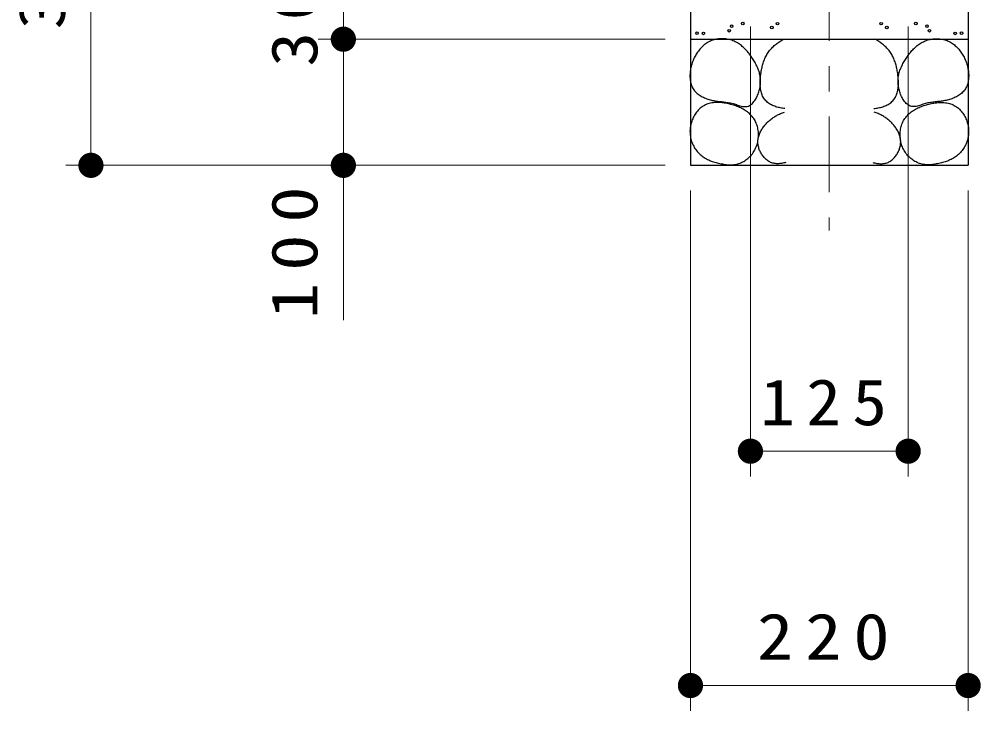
# Model space of a CAD drawing. Units: millimetres on the paper, scale 1:20. Extents: x -365 to 0, y -5 to 257.
# Drawn here: x -190.14 to -152.05, y 53.53 to 80.95 of the extents above; entities that cross this region are included whole.
import ezdxf

# ---------------------------------------------------------------- set-up
doc = ezdxf.new("R2010")
doc.units = ezdxf.units.MM
doc.linetypes.add('USER2', pattern=[6, 3, -1, 1, -1])
doc.layers.add('LY_1', color=7, linetype='Continuous', lineweight=25)
doc.styles.add('ＭＳ ゴシック', font='')
doc.styles.get('ＭＳ ゴシック').set_extended_font_data('MS Gothic')

# ---------------------------------------------------------------- blocks, each defined once
blk = doc.blocks.new('filled_dot')
at = {"color": 0, "linetype": 'Continuous', "lineweight": -2, "const_width": 1.25}
blk.add_lwpolyline([(-0.625, 0, 1), (0.625, 0, 1)], format="xyb", close=True, dxfattribs=at)

msp = doc.modelspace()

# ---------------------------------------------------------------- linework, layer by layer
at = {"layer": 'LY_1', "linetype": 'USER2', "lineweight": 13}
msp.add_line((-158.051, 113.087), (-158.051, 72.566), dxfattribs=at)
at = {"layer": 'LY_1', "lineweight": 13}
for p, q in [((-187.301, 75.156), (-187.301, 91.656)), ((-177.301, 80.156), (-177.301, 81.656)), ((-161.176, 80.656), (-161.176, 62.823)), ((-154.926, 80.656), (-154.926, 62.823)), ((-164.551, 80.156), (-178.301, 80.156)), ((-177.301, 69.014), (-177.301, 80.156)), ((-164.551, 75.156), (-188.301, 75.156)), ((-163.551, 74.156), (-163.551, 53.533)), ((-152.551, 74.156), (-152.551, 53.533)), ((-154.926, 63.823), (-161.176, 63.823)), ((-152.551, 54.533), (-163.551, 54.533))]:
    msp.add_line(p, q, dxfattribs=at)
at = {"layer": 'LY_1'}
for p, q in [((-163.551, 81.656), (-163.551, 75.156)), ((-152.551, 81.656), (-152.551, 75.156)), ((-163.551, 80.156), (-152.551, 80.156)), ((-163.551, 80.156), (-152.551, 80.156)), ((-163.551, 75.156), (-152.551, 75.156))]:
    msp.add_line(p, q, dxfattribs=at)
for centre in [(-161.48, 80.778), (-160.103, 80.773), (-155.999, 80.773), (-154.622, 80.778), (-163.291, 80.393), (-163.038, 80.385), (-162.017, 80.49), (-161.92, 80.674), (-160.329, 80.621), (-155.774, 80.621), (-154.182, 80.674), (-154.085, 80.49), (-153.064, 80.385), (-152.811, 80.393)]:
    msp.add_circle(centre, 0.05, dxfattribs=at)
for points, knots in [([(-162.389, 77.686), (-162.453, 77.693), (-162.517, 77.7), (-162.58, 77.711), (-162.643, 77.722), (-162.707, 77.736), (-162.768, 77.753), (-162.83, 77.771), (-162.892, 77.79), (-162.951, 77.815), (-163.011, 77.839), (-163.07, 77.866), (-163.125, 77.898), (-163.181, 77.93), (-163.235, 77.966), (-163.283, 78.008), (-163.332, 78.049), (-163.378, 78.097), (-163.415, 78.148), (-163.452, 78.2), (-163.482, 78.259), (-163.506, 78.318), (-163.53, 78.377), (-163.545, 78.441), (-163.556, 78.504), (-163.567, 78.567), (-163.572, 78.632), (-163.572, 78.696), (-163.573, 78.76), (-163.568, 78.825), (-163.56, 78.888), (-163.552, 78.952), (-163.539, 79.016), (-163.524, 79.078), (-163.508, 79.14), (-163.489, 79.202), (-163.467, 79.262), (-163.445, 79.322), (-163.419, 79.382), (-163.39, 79.439), (-163.361, 79.496), (-163.329, 79.553), (-163.294, 79.606), (-163.259, 79.66), (-163.22, 79.712), (-163.178, 79.76), (-163.136, 79.809), (-163.091, 79.855), (-163.042, 79.897), (-162.994, 79.939), (-162.942, 79.978), (-162.887, 80.012), (-162.833, 80.046), (-162.775, 80.075), (-162.715, 80.099), (-162.656, 80.123), (-162.593, 80.141), (-162.531, 80.154), (-162.468, 80.166), (-162.403, 80.173), (-162.339, 80.175), (-162.275, 80.178), (-162.21, 80.174), (-162.146, 80.166), (-162.083, 80.158), (-162.019, 80.145), (-161.958, 80.126), (-161.896, 80.108), (-161.836, 80.084), (-161.778, 80.056), (-161.721, 80.028), (-161.665, 79.995), (-161.612, 79.958), (-161.559, 79.922), (-161.509, 79.881), (-161.461, 79.838), (-161.413, 79.796), (-161.368, 79.749), (-161.325, 79.702), (-161.282, 79.654), (-161.241, 79.604), (-161.202, 79.553), (-161.164, 79.502), (-161.127, 79.449), (-161.092, 79.395), (-161.057, 79.341), (-161.024, 79.286), (-160.993, 79.229), (-160.961, 79.173), (-160.931, 79.116), (-160.905, 79.057), (-160.879, 78.999), (-160.855, 78.939), (-160.836, 78.877), (-160.817, 78.816), (-160.801, 78.753), (-160.791, 78.69), (-160.781, 78.627), (-160.776, 78.562), (-160.775, 78.498), (-160.775, 78.434), (-160.78, 78.369), (-160.789, 78.305), (-160.798, 78.242), (-160.811, 78.179), (-160.828, 78.117), (-160.845, 78.055), (-160.866, 77.993), (-160.891, 77.934), (-160.916, 77.875), (-160.944, 77.816), (-160.979, 77.763), (-161.014, 77.709), (-161.052, 77.655), (-161.099, 77.612), (-161.145, 77.569), (-161.2, 77.527), (-161.258, 77.506), (-161.317, 77.485), (-161.385, 77.482), (-161.448, 77.486), (-161.511, 77.49), (-161.574, 77.514), (-161.636, 77.532), (-161.697, 77.549), (-161.757, 77.574), (-161.819, 77.592), (-161.88, 77.61), (-161.943, 77.626), (-162.006, 77.638), (-162.069, 77.65), (-162.133, 77.657), (-162.197, 77.665), (-162.261, 77.674), (-162.325, 77.68), (-162.389, 77.686)], [0, 0, 0, 0, 1, 1, 1, 2, 2, 2, 3, 3, 3, 4, 4, 4, 5, 5, 5, 6, 6, 6, 7, 7, 7, 8, 8, 8, 9, 9, 9, 10, 10, 10, 11, 11, 11, 12, 12, 12, 13, 13, 13, 14, 14, 14, 15, 15, 15, 16, 16, 16, 17, 17, 17, 18, 18, 18, 19, 19, 19, 20, 20, 20, 21, 21, 21, 22, 22, 22, 23, 23, 23, 24, 24, 24, 25, 25, 25, 26, 26, 26, 27, 27, 27, 28, 28, 28, 29, 29, 29, 30, 30, 30, 31, 31, 31, 32, 32, 32, 33, 33, 33, 34, 34, 34, 35, 35, 35, 36, 36, 36, 37, 37, 37, 38, 38, 38, 39, 39, 39, 40, 40, 40, 41, 41, 41, 42, 42, 42, 43, 43, 43, 44, 44, 44, 45, 45, 45, 45]), ([(-159.812, 77.405), (-159.873, 77.412), (-159.934, 77.42), (-159.994, 77.433), (-160.054, 77.446), (-160.113, 77.461), (-160.171, 77.481), (-160.229, 77.501), (-160.287, 77.524), (-160.341, 77.552), (-160.395, 77.58), (-160.449, 77.612), (-160.496, 77.651), (-160.543, 77.69), (-160.587, 77.735), (-160.623, 77.783), (-160.659, 77.832), (-160.687, 77.889), (-160.711, 77.945), (-160.734, 78.001), (-160.75, 78.061), (-160.762, 78.121), (-160.775, 78.181), (-160.781, 78.243), (-160.786, 78.304), (-160.79, 78.365), (-160.79, 78.426), (-160.789, 78.488), (-160.787, 78.549), (-160.782, 78.61), (-160.776, 78.671), (-160.77, 78.732), (-160.762, 78.793), (-160.752, 78.854), (-160.742, 78.914), (-160.731, 78.975), (-160.717, 79.035), (-160.703, 79.094), (-160.688, 79.154), (-160.669, 79.212), (-160.65, 79.271), (-160.629, 79.329), (-160.605, 79.385), (-160.581, 79.441), (-160.553, 79.496), (-160.522, 79.549), (-160.491, 79.602), (-160.457, 79.653), (-160.419, 79.702), (-160.382, 79.75), (-160.34, 79.796), (-160.297, 79.839), (-160.254, 79.883), (-160.208, 79.923), (-160.16, 79.962), (-160.112, 80), (-160.062, 80.036), (-160.011, 80.07), (-159.96, 80.103), (-159.906, 80.133), (-159.852, 80.163)], [0, 0, 0, 0, 1, 1, 1, 2, 2, 2, 3, 3, 3, 4, 4, 4, 5, 5, 5, 6, 6, 6, 7, 7, 7, 8, 8, 8, 9, 9, 9, 10, 10, 10, 11, 11, 11, 12, 12, 12, 13, 13, 13, 14, 14, 14, 15, 15, 15, 16, 16, 16, 17, 17, 17, 18, 18, 18, 19, 19, 19, 20, 20, 20, 20]), ([(-156.29, 77.405), (-156.229, 77.412), (-156.168, 77.42), (-156.109, 77.433), (-156.049, 77.446), (-155.989, 77.461), (-155.931, 77.481), (-155.873, 77.501), (-155.815, 77.524), (-155.761, 77.552), (-155.707, 77.58), (-155.653, 77.612), (-155.606, 77.651), (-155.559, 77.69), (-155.515, 77.735), (-155.479, 77.783), (-155.444, 77.832), (-155.415, 77.889), (-155.392, 77.945), (-155.368, 78.001), (-155.353, 78.061), (-155.34, 78.121), (-155.328, 78.181), (-155.321, 78.243), (-155.316, 78.304), (-155.312, 78.365), (-155.312, 78.426), (-155.314, 78.488), (-155.315, 78.549), (-155.32, 78.61), (-155.326, 78.671), (-155.332, 78.732), (-155.34, 78.793), (-155.35, 78.854), (-155.36, 78.914), (-155.371, 78.975), (-155.385, 79.035), (-155.399, 79.094), (-155.414, 79.154), (-155.433, 79.212), (-155.452, 79.271), (-155.473, 79.329), (-155.497, 79.385), (-155.522, 79.441), (-155.549, 79.496), (-155.58, 79.549), (-155.611, 79.602), (-155.646, 79.653), (-155.683, 79.702), (-155.721, 79.75), (-155.762, 79.796), (-155.805, 79.839), (-155.848, 79.883), (-155.894, 79.923), (-155.942, 79.962), (-155.99, 80), (-156.04, 80.036), (-156.091, 80.07), (-156.143, 80.103), (-156.196, 80.133), (-156.25, 80.163)], [0, 0, 0, 0, 1, 1, 1, 2, 2, 2, 3, 3, 3, 4, 4, 4, 5, 5, 5, 6, 6, 6, 7, 7, 7, 8, 8, 8, 9, 9, 9, 10, 10, 10, 11, 11, 11, 12, 12, 12, 13, 13, 13, 14, 14, 14, 15, 15, 15, 16, 16, 16, 17, 17, 17, 18, 18, 18, 19, 19, 19, 20, 20, 20, 20]), ([(-153.713, 77.686), (-153.649, 77.693), (-153.585, 77.7), (-153.522, 77.711), (-153.459, 77.722), (-153.396, 77.736), (-153.334, 77.753), (-153.272, 77.771), (-153.21, 77.79), (-153.151, 77.815), (-153.091, 77.839), (-153.032, 77.866), (-152.977, 77.898), (-152.922, 77.93), (-152.867, 77.966), (-152.819, 78.008), (-152.77, 78.049), (-152.724, 78.097), (-152.687, 78.148), (-152.65, 78.2), (-152.62, 78.259), (-152.596, 78.318), (-152.573, 78.377), (-152.557, 78.441), (-152.546, 78.504), (-152.535, 78.567), (-152.531, 78.632), (-152.53, 78.696), (-152.529, 78.76), (-152.534, 78.825), (-152.542, 78.888), (-152.551, 78.952), (-152.563, 79.016), (-152.578, 79.078), (-152.594, 79.14), (-152.613, 79.202), (-152.635, 79.262), (-152.658, 79.322), (-152.683, 79.382), (-152.712, 79.439), (-152.741, 79.496), (-152.773, 79.553), (-152.808, 79.606), (-152.844, 79.66), (-152.882, 79.712), (-152.924, 79.76), (-152.966, 79.809), (-153.012, 79.855), (-153.06, 79.897), (-153.109, 79.939), (-153.16, 79.978), (-153.215, 80.012), (-153.269, 80.046), (-153.327, 80.075), (-153.387, 80.099), (-153.446, 80.123), (-153.509, 80.141), (-153.572, 80.154), (-153.634, 80.166), (-153.699, 80.173), (-153.763, 80.175), (-153.827, 80.178), (-153.892, 80.174), (-153.956, 80.166), (-154.019, 80.158), (-154.083, 80.145), (-154.144, 80.126), (-154.206, 80.108), (-154.266, 80.084), (-154.324, 80.056), (-154.381, 80.028), (-154.437, 79.995), (-154.49, 79.958), (-154.543, 79.922), (-154.593, 79.881), (-154.641, 79.838), (-154.689, 79.796), (-154.734, 79.749), (-154.777, 79.702), (-154.82, 79.654), (-154.861, 79.604), (-154.9, 79.553), (-154.939, 79.502), (-154.975, 79.449), (-155.01, 79.395), (-155.045, 79.341), (-155.078, 79.286), (-155.11, 79.229), (-155.141, 79.173), (-155.171, 79.116), (-155.197, 79.057), (-155.223, 78.999), (-155.248, 78.939), (-155.267, 78.877), (-155.286, 78.816), (-155.301, 78.753), (-155.311, 78.69), (-155.321, 78.627), (-155.326, 78.562), (-155.327, 78.498), (-155.327, 78.434), (-155.322, 78.369), (-155.313, 78.305), (-155.304, 78.242), (-155.291, 78.179), (-155.274, 78.117), (-155.257, 78.055), (-155.236, 77.993), (-155.211, 77.934), (-155.186, 77.875), (-155.158, 77.816), (-155.123, 77.763), (-155.089, 77.709), (-155.05, 77.655), (-155.004, 77.612), (-154.957, 77.569), (-154.902, 77.527), (-154.844, 77.506), (-154.786, 77.485), (-154.717, 77.482), (-154.654, 77.486), (-154.591, 77.49), (-154.528, 77.514), (-154.467, 77.532), (-154.405, 77.549), (-154.345, 77.574), (-154.283, 77.592), (-154.222, 77.61), (-154.159, 77.626), (-154.096, 77.638), (-154.033, 77.65), (-153.969, 77.657), (-153.905, 77.665), (-153.841, 77.674), (-153.777, 77.68), (-153.713, 77.686)], [0, 0, 0, 0, 1, 1, 1, 2, 2, 2, 3, 3, 3, 4, 4, 4, 5, 5, 5, 6, 6, 6, 7, 7, 7, 8, 8, 8, 9, 9, 9, 10, 10, 10, 11, 11, 11, 12, 12, 12, 13, 13, 13, 14, 14, 14, 15, 15, 15, 16, 16, 16, 17, 17, 17, 18, 18, 18, 19, 19, 19, 20, 20, 20, 21, 21, 21, 22, 22, 22, 23, 23, 23, 24, 24, 24, 25, 25, 25, 26, 26, 26, 27, 27, 27, 28, 28, 28, 29, 29, 29, 30, 30, 30, 31, 31, 31, 32, 32, 32, 33, 33, 33, 34, 34, 34, 35, 35, 35, 36, 36, 36, 37, 37, 37, 38, 38, 38, 39, 39, 39, 40, 40, 40, 41, 41, 41, 42, 42, 42, 43, 43, 43, 44, 44, 44, 45, 45, 45, 45]), ([(-162.288, 75.21), (-162.356, 75.221), (-162.423, 75.232), (-162.49, 75.249), (-162.556, 75.265), (-162.622, 75.285), (-162.686, 75.308), (-162.75, 75.332), (-162.814, 75.359), (-162.875, 75.39), (-162.935, 75.421), (-162.995, 75.455), (-163.051, 75.494), (-163.107, 75.534), (-163.161, 75.577), (-163.209, 75.625), (-163.258, 75.672), (-163.304, 75.725), (-163.343, 75.78), (-163.383, 75.835), (-163.418, 75.895), (-163.447, 75.957), (-163.477, 76.018), (-163.501, 76.083), (-163.52, 76.149), (-163.539, 76.214), (-163.553, 76.282), (-163.561, 76.35), (-163.569, 76.417), (-163.572, 76.487), (-163.569, 76.555), (-163.565, 76.623), (-163.557, 76.691), (-163.542, 76.758), (-163.528, 76.825), (-163.508, 76.891), (-163.483, 76.954), (-163.458, 77.018), (-163.428, 77.08), (-163.394, 77.139), (-163.359, 77.198), (-163.319, 77.254), (-163.275, 77.306), (-163.23, 77.358), (-163.181, 77.407), (-163.127, 77.449), (-163.074, 77.49), (-163.014, 77.527), (-162.953, 77.556), (-162.891, 77.585), (-162.825, 77.606), (-162.759, 77.621), (-162.692, 77.636), (-162.623, 77.644), (-162.555, 77.647), (-162.487, 77.651), (-162.418, 77.648), (-162.35, 77.643), (-162.282, 77.638), (-162.214, 77.628), (-162.147, 77.616), (-162.079, 77.604), (-162.012, 77.588), (-161.946, 77.57), (-161.88, 77.553), (-161.815, 77.533), (-161.75, 77.509), (-161.686, 77.486), (-161.622, 77.46), (-161.561, 77.43), (-161.5, 77.4), (-161.439, 77.367), (-161.382, 77.33), (-161.324, 77.293), (-161.269, 77.252), (-161.218, 77.207), (-161.167, 77.161), (-161.119, 77.111), (-161.077, 77.058), (-161.036, 77.004), (-160.999, 76.944), (-160.969, 76.883), (-160.939, 76.822), (-160.916, 76.757), (-160.898, 76.691), (-160.88, 76.625), (-160.869, 76.557), (-160.862, 76.489), (-160.856, 76.421), (-160.855, 76.352), (-160.859, 76.284), (-160.864, 76.216), (-160.873, 76.147), (-160.888, 76.081), (-160.903, 76.014), (-160.923, 75.948), (-160.948, 75.885), (-160.974, 75.822), (-161.005, 75.76), (-161.041, 75.702), (-161.077, 75.644), (-161.119, 75.588), (-161.164, 75.538), (-161.209, 75.487), (-161.26, 75.439), (-161.314, 75.398), (-161.368, 75.356), (-161.426, 75.318), (-161.487, 75.288), (-161.548, 75.257), (-161.612, 75.232), (-161.678, 75.214), (-161.744, 75.196), (-161.812, 75.185), (-161.88, 75.179), (-161.948, 75.174), (-162.017, 75.174), (-162.085, 75.18), (-162.153, 75.185), (-162.221, 75.197), (-162.288, 75.21)], [0, 0, 0, 0, 1, 1, 1, 2, 2, 2, 3, 3, 3, 4, 4, 4, 5, 5, 5, 6, 6, 6, 7, 7, 7, 8, 8, 8, 9, 9, 9, 10, 10, 10, 11, 11, 11, 12, 12, 12, 13, 13, 13, 14, 14, 14, 15, 15, 15, 16, 16, 16, 17, 17, 17, 18, 18, 18, 19, 19, 19, 20, 20, 20, 21, 21, 21, 22, 22, 22, 23, 23, 23, 24, 24, 24, 25, 25, 25, 26, 26, 26, 27, 27, 27, 28, 28, 28, 29, 29, 29, 30, 30, 30, 31, 31, 31, 32, 32, 32, 33, 33, 33, 34, 34, 34, 35, 35, 35, 36, 36, 36, 37, 37, 37, 38, 38, 38, 39, 39, 39, 40, 40, 40, 40]), ([(-153.814, 75.21), (-153.746, 75.221), (-153.679, 75.232), (-153.612, 75.249), (-153.546, 75.265), (-153.48, 75.285), (-153.416, 75.308), (-153.352, 75.332), (-153.288, 75.359), (-153.228, 75.39), (-153.167, 75.421), (-153.107, 75.455), (-153.051, 75.494), (-152.995, 75.534), (-152.941, 75.577), (-152.893, 75.625), (-152.844, 75.672), (-152.799, 75.725), (-152.759, 75.78), (-152.719, 75.835), (-152.685, 75.895), (-152.655, 75.957), (-152.626, 76.018), (-152.601, 76.083), (-152.582, 76.149), (-152.563, 76.214), (-152.549, 76.282), (-152.541, 76.35), (-152.533, 76.417), (-152.531, 76.487), (-152.534, 76.555), (-152.537, 76.623), (-152.546, 76.691), (-152.56, 76.758), (-152.574, 76.825), (-152.594, 76.891), (-152.619, 76.954), (-152.644, 77.018), (-152.674, 77.08), (-152.709, 77.139), (-152.743, 77.198), (-152.783, 77.254), (-152.827, 77.306), (-152.872, 77.358), (-152.921, 77.407), (-152.975, 77.449), (-153.028, 77.49), (-153.088, 77.527), (-153.149, 77.556), (-153.211, 77.585), (-153.277, 77.606), (-153.344, 77.621), (-153.41, 77.636), (-153.479, 77.644), (-153.547, 77.647), (-153.615, 77.651), (-153.684, 77.648), (-153.752, 77.643), (-153.82, 77.638), (-153.888, 77.628), (-153.956, 77.616), (-154.023, 77.604), (-154.09, 77.588), (-154.156, 77.57), (-154.222, 77.553), (-154.288, 77.533), (-154.352, 77.509), (-154.416, 77.486), (-154.48, 77.46), (-154.541, 77.43), (-154.603, 77.4), (-154.663, 77.367), (-154.721, 77.33), (-154.778, 77.293), (-154.834, 77.252), (-154.884, 77.207), (-154.935, 77.161), (-154.983, 77.111), (-155.025, 77.058), (-155.066, 77.004), (-155.103, 76.944), (-155.133, 76.883), (-155.163, 76.822), (-155.186, 76.757), (-155.204, 76.691), (-155.222, 76.625), (-155.233, 76.557), (-155.24, 76.489), (-155.246, 76.421), (-155.247, 76.352), (-155.243, 76.284), (-155.239, 76.216), (-155.229, 76.147), (-155.214, 76.081), (-155.199, 76.014), (-155.179, 75.948), (-155.154, 75.885), (-155.128, 75.822), (-155.097, 75.76), (-155.061, 75.702), (-155.025, 75.644), (-154.984, 75.588), (-154.938, 75.538), (-154.893, 75.487), (-154.842, 75.439), (-154.788, 75.398), (-154.735, 75.356), (-154.676, 75.318), (-154.615, 75.288), (-154.555, 75.257), (-154.49, 75.232), (-154.424, 75.214), (-154.359, 75.196), (-154.29, 75.185), (-154.222, 75.179), (-154.154, 75.174), (-154.085, 75.174), (-154.017, 75.18), (-153.949, 75.185), (-153.881, 75.197), (-153.814, 75.21)], [0, 0, 0, 0, 1, 1, 1, 2, 2, 2, 3, 3, 3, 4, 4, 4, 5, 5, 5, 6, 6, 6, 7, 7, 7, 8, 8, 8, 9, 9, 9, 10, 10, 10, 11, 11, 11, 12, 12, 12, 13, 13, 13, 14, 14, 14, 15, 15, 15, 16, 16, 16, 17, 17, 17, 18, 18, 18, 19, 19, 19, 20, 20, 20, 21, 21, 21, 22, 22, 22, 23, 23, 23, 24, 24, 24, 25, 25, 25, 26, 26, 26, 27, 27, 27, 28, 28, 28, 29, 29, 29, 30, 30, 30, 31, 31, 31, 32, 32, 32, 33, 33, 33, 34, 34, 34, 35, 35, 35, 36, 36, 36, 37, 37, 37, 38, 38, 38, 39, 39, 39, 40, 40, 40, 40]), ([(-159.772, 75.27), (-159.825, 75.256), (-159.878, 75.242), (-159.932, 75.233), (-159.986, 75.224), (-160.041, 75.218), (-160.096, 75.218), (-160.15, 75.219), (-160.206, 75.223), (-160.259, 75.235), (-160.312, 75.247), (-160.365, 75.267), (-160.413, 75.292), (-160.462, 75.317), (-160.507, 75.349), (-160.549, 75.384), (-160.591, 75.419), (-160.629, 75.46), (-160.664, 75.502), (-160.698, 75.545), (-160.729, 75.591), (-160.756, 75.639), (-160.783, 75.686), (-160.806, 75.737), (-160.825, 75.788), (-160.843, 75.839), (-160.858, 75.893), (-160.867, 75.947), (-160.876, 76.001), (-160.881, 76.056), (-160.879, 76.111), (-160.877, 76.165), (-160.869, 76.221), (-160.856, 76.274), (-160.844, 76.327), (-160.826, 76.379), (-160.804, 76.43), (-160.783, 76.48), (-160.756, 76.529), (-160.728, 76.576), (-160.7, 76.622), (-160.667, 76.667), (-160.634, 76.71), (-160.6, 76.754), (-160.563, 76.795), (-160.525, 76.834), (-160.487, 76.874), (-160.447, 76.911), (-160.405, 76.947), (-160.363, 76.982), (-160.319, 77.015), (-160.274, 77.047), (-160.229, 77.078), (-160.182, 77.107), (-160.134, 77.133), (-160.086, 77.16), (-160.036, 77.184), (-159.986, 77.206), (-159.936, 77.228), (-159.884, 77.246), (-159.832, 77.264)], [0, 0, 0, 0, 1, 1, 1, 2, 2, 2, 3, 3, 3, 4, 4, 4, 5, 5, 5, 6, 6, 6, 7, 7, 7, 8, 8, 8, 9, 9, 9, 10, 10, 10, 11, 11, 11, 12, 12, 12, 13, 13, 13, 14, 14, 14, 15, 15, 15, 16, 16, 16, 17, 17, 17, 18, 18, 18, 19, 19, 19, 20, 20, 20, 20]), ([(-156.331, 75.27), (-156.278, 75.256), (-156.224, 75.242), (-156.17, 75.233), (-156.116, 75.224), (-156.061, 75.218), (-156.007, 75.218), (-155.952, 75.219), (-155.896, 75.223), (-155.843, 75.235), (-155.79, 75.247), (-155.737, 75.267), (-155.689, 75.292), (-155.641, 75.317), (-155.595, 75.349), (-155.553, 75.384), (-155.511, 75.419), (-155.473, 75.46), (-155.439, 75.502), (-155.404, 75.545), (-155.373, 75.591), (-155.346, 75.639), (-155.319, 75.686), (-155.296, 75.737), (-155.277, 75.788), (-155.259, 75.839), (-155.244, 75.893), (-155.235, 75.947), (-155.226, 76.001), (-155.221, 76.056), (-155.223, 76.111), (-155.225, 76.165), (-155.233, 76.221), (-155.246, 76.274), (-155.258, 76.327), (-155.277, 76.379), (-155.298, 76.43), (-155.32, 76.48), (-155.346, 76.529), (-155.374, 76.576), (-155.403, 76.622), (-155.435, 76.667), (-155.469, 76.71), (-155.502, 76.754), (-155.539, 76.795), (-155.577, 76.834), (-155.615, 76.874), (-155.656, 76.911), (-155.698, 76.947), (-155.739, 76.982), (-155.783, 77.015), (-155.828, 77.047), (-155.873, 77.078), (-155.92, 77.107), (-155.968, 77.133), (-156.016, 77.16), (-156.066, 77.184), (-156.116, 77.206), (-156.166, 77.228), (-156.218, 77.246), (-156.27, 77.264)], [0, 0, 0, 0, 1, 1, 1, 2, 2, 2, 3, 3, 3, 4, 4, 4, 5, 5, 5, 6, 6, 6, 7, 7, 7, 8, 8, 8, 9, 9, 9, 10, 10, 10, 11, 11, 11, 12, 12, 12, 13, 13, 13, 14, 14, 14, 15, 15, 15, 16, 16, 16, 17, 17, 17, 18, 18, 18, 19, 19, 19, 20, 20, 20, 20])]:
    msp.add_open_spline(points, degree=3, knots=knots, dxfattribs=at)

# ---------------------------------------------------------------- block references
at = {"layer": 'LY_1', "lineweight": 13, "xscale": 0.4, "yscale": 0.4}
for p, rotation in [((-177.301, 80.156), 270), ((-187.301, 75.156), 90), ((-177.301, 75.156), 90), ((-154.926, 63.823), 180), ((-152.551, 54.533), 180)]:
    msp.add_blockref('filled_dot', p, dxfattribs=dict(at, rotation=rotation))
for p in [(-161.176, 63.823), (-163.551, 54.533)]:
    msp.add_blockref('filled_dot', p, dxfattribs=at)

# ---------------------------------------------------------------- texts
at = {"layer": 'LY_1', "char_height": 1.833, "attachment_point": 8, "rotation": 90, "style": 'ＭＳ ゴシック'}
for s, insert in [('\\T1.33;\\W1.15;330', (-188.301, 83.406)), ('\\T1.34;\\W1.1;30', (-178.301, 80.906)), ('\\T1.33;\\W1.15;100', (-178.301, 71.93))]:
    msp.add_mtext(s, dxfattribs=dict(at, insert=insert))
at = {"layer": 'LY_1', "char_height": 1.833, "attachment_point": 8, "style": 'ＭＳ ゴシック'}
for s, insert in [('\\T1.33;\\W1.1;125', (-158.051, 64.823)), ('\\T1.33;\\W1.15;220', (-158.051, 55.533))]:
    msp.add_mtext(s, dxfattribs=dict(at, insert=insert))

doc.saveas('drawing.dxf')
